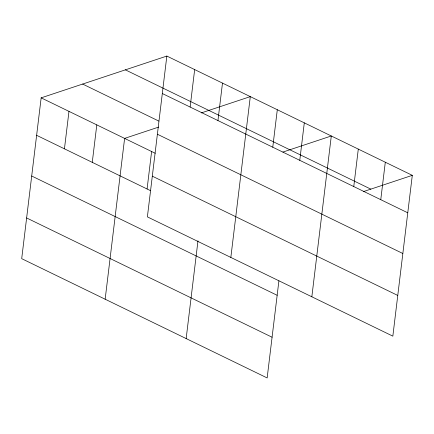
<?xml version="1.0" encoding="UTF-8"?>
<svg xmlns="http://www.w3.org/2000/svg" width="434" height="434" viewBox="0 0 434 434"><rect width="100%" height="100%" fill="white"/><g stroke="black" fill="none" stroke-linecap="round" stroke-linejoin="round"><path stroke-width="0.65" d="M166.846 56.062L147.386 216.875L392.841 336.149L412.3 175.341L166.846 56.062L41.159 97.851L21.7 258.659L267.154 377.938L278.905 280.847M64.444 148.829L68.979 111.37M92.263 162.349L96.798 124.883M105.153 299.216L124.612 138.403L158.551 127.124M147.083 188.985L151.612 151.526M190.13 107.041L194.665 69.581M186.153 338.574L197.98 240.832M217.949 120.56L222.485 83.1M230.839 257.427L250.299 96.619L201.284 112.916M272.769 147.197L277.299 109.737M299.769 160.32L304.299 122.86M311.84 296.791L331.299 135.978L282.914 152.068M353.764 186.56L358.3 149.101M380.764 199.678L385.3 162.218M363.285 191.638L412.3 175.341M125.372 69.852L370.826 189.132M162.311 93.527L407.765 212.801M82.639 84.06L158.833 121.086M157.385 134.231L402.839 253.505M41.159 97.851L155.215 153.273M152.312 176.166L397.766 295.445M36.63 135.31L150.679 190.738M31.704 176.014L277.152 295.294M26.626 217.955L272.08 337.229"/></g></svg>
